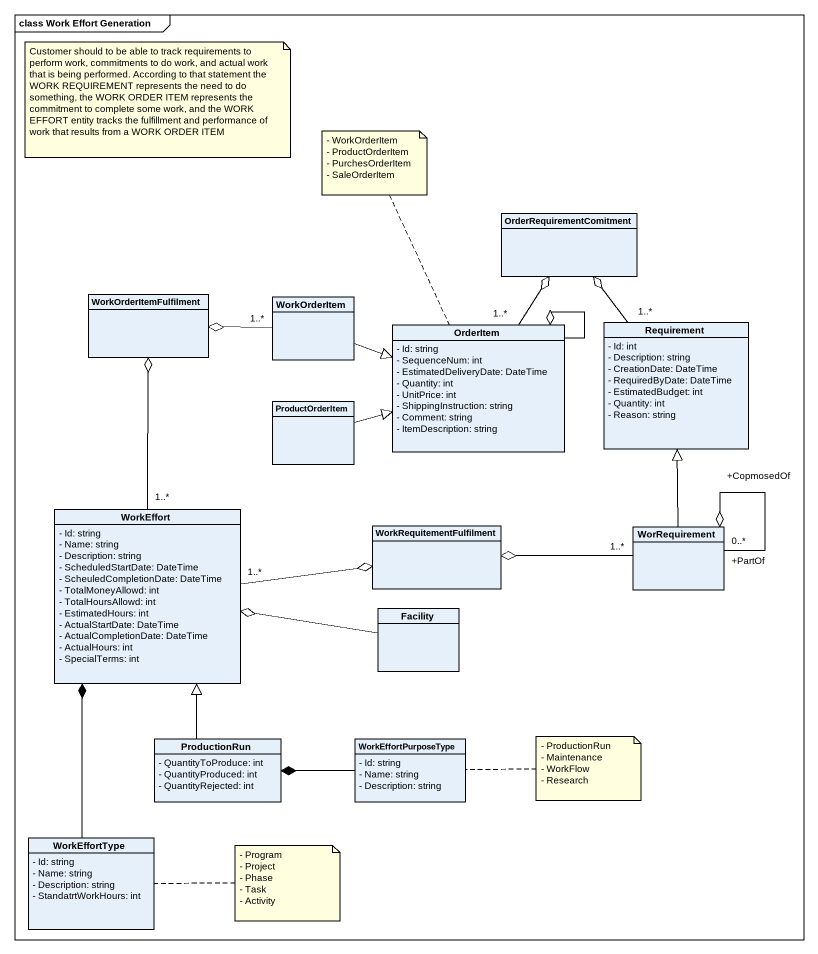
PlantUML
@startuml
mainframe class Work Effort Generation
hide circle
hide empty members
skinparam classAttributeIconSize 0
class OrderRequirementComitment
class WorkOrderItemFulfilment
class WorkOrderItem
class OrderItem {
  - Id: string
  - SequenceNum: int
  - EstimatedDeliveryDate: DateTime
  - Quantity: int
  - UnitPrice: int
  - ShippingInstruction: string
  - Comment: string
  - ItemDescription: string
}
class Requirement {
  - Id: int
  - Description: string
  - CreationDate: DateTime
  - RequiredByDate: DateTime
  - EstimatedBudget: int
  - Quantity: int
  - Reason: string
}
class ProductOrderItem
class WorkEffort {
  - Id: string
  - Name: string
  - Description: string
  - ScheduledStartDate: DateTime
  - ScheuledCompletionDate: DateTime
  - TotalMoneyAllowd: int
  - TotalHoursAllowd: int
  - EstimatedHours: int
  - ActualStartDate: DateTime
  - ActualCompletionDate: DateTime
  - ActualHours: int
  - SpecialTerms: int
}
class WorkRequitementFulfilment
class WorRequirement
class Facility
class ProductionRun {
  - QuantityToProduce: int
  - QuantityProduced: int
  - QuantityRejected: int
}
class WorkEffortPurposeType {
  - Id: string
  - Name: string
  - Description: string
}
class WorkEffortType {
  - Id: string
  - Name: string
  - Description: string
  - StandatrtWorkHours: int
}
WorkOrderItem "1..*" -left-o WorkOrderItemFulfilment
WorkOrderItem -right-|> OrderItem
OrderItem "1..*" -up-o OrderRequirementComitment
OrderItem --o OrderItem
Requirement "1..*" -up-o OrderRequirementComitment
ProductOrderItem -right-|> OrderItem
WorkEffort "1..*" -up-o WorkOrderItemFulfilment
WorkEffort "1..*" -right-o WorkRequitementFulfilment
WorRequirement -up-|> Requirement
WorRequirement "1..*" -left-o WorkRequitementFulfilment
WorRequirement "+PartOf\n0..*" --o "+CopmosedOf" WorRequirement
Facility -left-o WorkEffort
ProductionRun -up-|> WorkEffort
WorkEffortPurposeType -left-* ProductionRun
WorkEffortType -up-* WorkEffort
note as N1
  Customer should to be able to track requirements to perform work, commitments to do work, and actual work that is being performed. According to that statement the WORK REQUIREMENT represents the need to do something, the WORK ORDER ITEM represents the commitment to complete some work, and the WORK EFFORT entity tracks the fulfillment and performance of work that results from a WORK ORDER ITEM
end note
note top of OrderItem
  - WorkOrderItem
  - ProductOrderItem
  - PurchesOrderItem
  - SaleOrderItem
end note
note right of WorkEffortPurposeType
  - ProductionRun
  - Maintenance
  - WorkFlow
  - Research
end note
note right of WorkEffortType
  - Program
  - Project
  - Phase
  - Task
  - Activity
end note
@enduml
